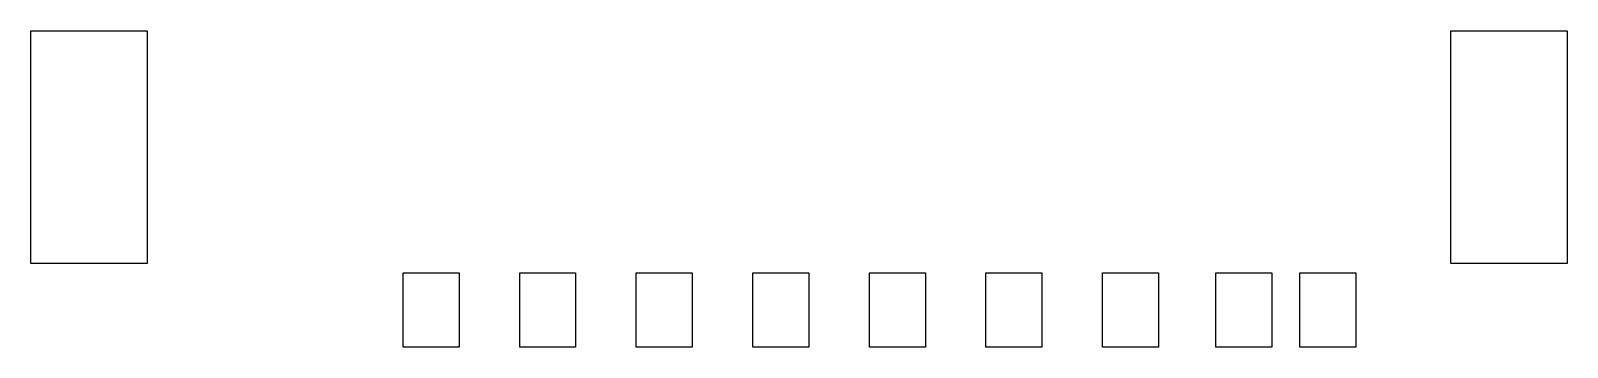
# Model space of a CAD drawing. Extents: x 1.01 to 2.31, y 0.72 to 2.18.
# Drawn here: x 1.012 to 2.309, y 0.72 to 0.988 of the extents above; entities outside this region: 8.
import ezdxf

# ---------------------------------------------------------------- set-up
doc = ezdxf.new("R2010")
doc.units = 0
doc.header["$MEASUREMENT"] = 0
doc.layers.add('BLACK', color=7, linetype='CONTINUOUS')

msp = doc.modelspace()

# ---------------------------------------------------------------- linework, layer by layer
at = {"layer": 'BLACK', "linetype": 'CONTINUOUS'}
for p, q in [((2.21066, 1.98031), (2.21066, 2.17717)), ((2.21066, 2.17717), (2.30909, 2.17717)), ((2.30909, 2.17717), (2.30909, 1.98031)), ((2.30909, 1.98031), (2.21066, 1.98031)), ((1.01184, 1.74409), (1.01184, 1.94094)), ((1.01184, 1.94094), (1.11027, 1.94094)), ((1.11027, 1.94094), (1.11027, 1.74409)), ((1.11027, 1.74409), (1.01184, 1.74409)), ((1.01184, 0.791339), (1.01184, 0.988189)), ((1.01184, 0.988189), (1.11027, 0.988189)), ((1.11027, 0.988189), (1.11027, 0.791339)), ((2.21066, 0.791339), (2.21066, 0.988189)), ((2.21066, 0.988189), (2.30909, 0.988189)), ((2.30909, 0.988189), (2.30909, 0.791339)), ((1.11027, 0.791339), (1.01184, 0.791339)), ((2.30909, 0.791339), (2.21066, 0.791339)), ((1.32621, 0.720472), (1.32621, 0.783465)), ((1.32621, 0.783465), (1.37346, 0.783465)), ((1.37346, 0.783465), (1.37346, 0.720472)), ((1.42464, 0.720472), (1.42464, 0.783465)), ((1.42464, 0.783465), (1.47188, 0.783465)), ((1.47188, 0.783465), (1.47188, 0.720472)), ((1.52306, 0.720472), (1.52306, 0.783465)), ((1.52306, 0.783465), (1.57031, 0.783465)), ((1.57031, 0.783465), (1.57031, 0.720472)), ((1.62149, 0.720472), (1.62149, 0.783465)), ((1.62149, 0.783465), (1.66873, 0.783465)), ((1.66873, 0.783465), (1.66873, 0.720472)), ((1.71992, 0.720472), (1.71992, 0.783465)), ((1.71992, 0.783465), (1.76716, 0.783465)), ((1.76716, 0.783465), (1.76716, 0.720472)), ((1.81834, 0.720472), (1.81834, 0.783465)), ((1.81834, 0.783465), (1.86558, 0.783465)), ((1.86558, 0.783465), (1.86558, 0.720472)), ((1.91677, 0.720472), (1.91677, 0.783465)), ((1.91677, 0.783465), (1.96401, 0.783465)), ((1.96401, 0.783465), (1.96401, 0.720472)), ((2.01244, 0.720472), (2.01244, 0.783465)), ((2.01244, 0.783465), (2.05968, 0.783465)), ((2.05968, 0.783465), (2.05968, 0.720472)), ((2.0833, 0.720472), (2.0833, 0.783465)), ((2.0833, 0.783465), (2.13055, 0.783465)), ((2.13055, 0.783465), (2.13055, 0.720472)), ((1.37346, 0.720472), (1.32621, 0.720472)), ((1.47188, 0.720472), (1.42464, 0.720472)), ((1.57031, 0.720472), (1.52306, 0.720472)), ((1.66873, 0.720472), (1.62149, 0.720472)), ((1.76716, 0.720472), (1.71992, 0.720472)), ((1.86558, 0.720472), (1.81834, 0.720472)), ((1.96401, 0.720472), (1.91677, 0.720472)), ((2.05968, 0.720472), (2.01244, 0.720472)), ((2.13055, 0.720472), (2.0833, 0.720472))]:
    msp.add_line(p, q, dxfattribs=at)

doc.saveas('drawing.dxf')
